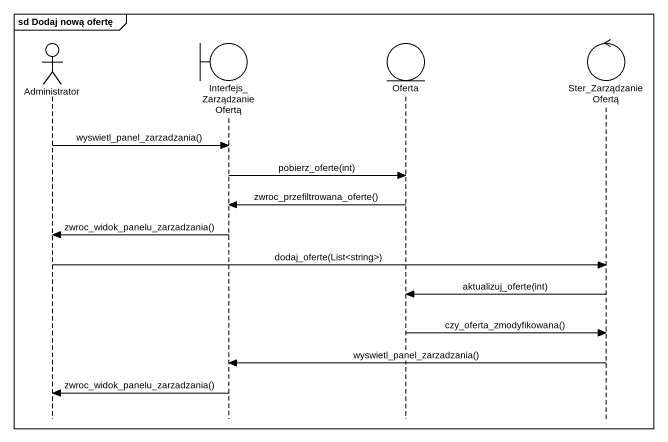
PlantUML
@startuml
mainframe sd Dodaj nową ofertę
hide footbox
actor Administrator
boundary Interfejs_ZarządzanieOfertą
entity Oferta
control Ster_ZarządzanieOfertą

Administrator -> Interfejs_ZarządzanieOfertą : wyswietl_panel_zarzadzania()
Interfejs_ZarządzanieOfertą -> Oferta : pobierz_oferte(int)
Oferta -> Interfejs_ZarządzanieOfertą : zwroc_przefiltrowana_oferte()
Interfejs_ZarządzanieOfertą -> Administrator : zwroc_widok_panelu_zarzadzania()
Administrator -> Ster_ZarządzanieOfertą : dodaj_oferte(List<string>)
Ster_ZarządzanieOfertą -> Oferta : aktualizuj_oferte(int)
Oferta -> Ster_ZarządzanieOfertą : czy_oferta_zmodyfikowana()
Ster_ZarządzanieOfertą -> Interfejs_ZarządzanieOfertą : wyswietl_panel_zarzadzania()
Interfejs_ZarządzanieOfertą -> Administrator : zwroc_widok_panelu_zarzadzania()
@enduml
